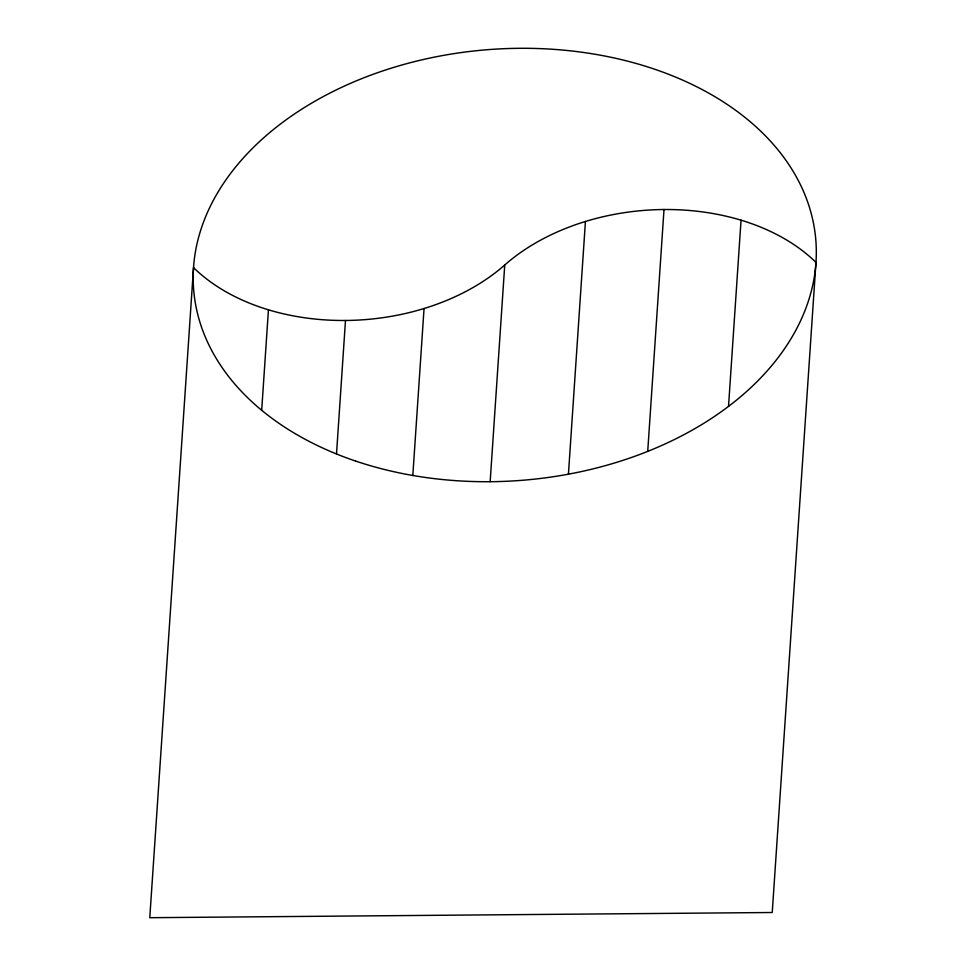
<?xml version="1.0" encoding="UTF-8"?>
<svg xmlns="http://www.w3.org/2000/svg" width="966" height="966" viewBox="0 0 966 966"><rect width="100%" height="100%" fill="white"/><g stroke="black" fill="none" stroke-linecap="round" stroke-linejoin="round"><path stroke-width="1.45" d="M261.689 410.284L268.439 309.82M336.506 453.972L345.49 320.47M412.82 475.465L424.05 308.516M490.16 481.696L504.747 264.998A195.035 134.999 -4.5 0 1 815.968 262.402L772.232 912.508L149.778 917.7L193.526 267.594A195.035 134.999 -4.5 0 0 504.747 264.998M568.431 474.173L585.432 221.48M647.727 451.364L664.004 209.525M728.521 406.384L741.043 220.188M355.645 461.06A312.066 215.998 -4.5 0 0 816.222 246.946A312.066 215.998 -4.5 0 0 342.375 87A312.066 215.998 -4.5 0 0 355.645 461.06"/></g></svg>
